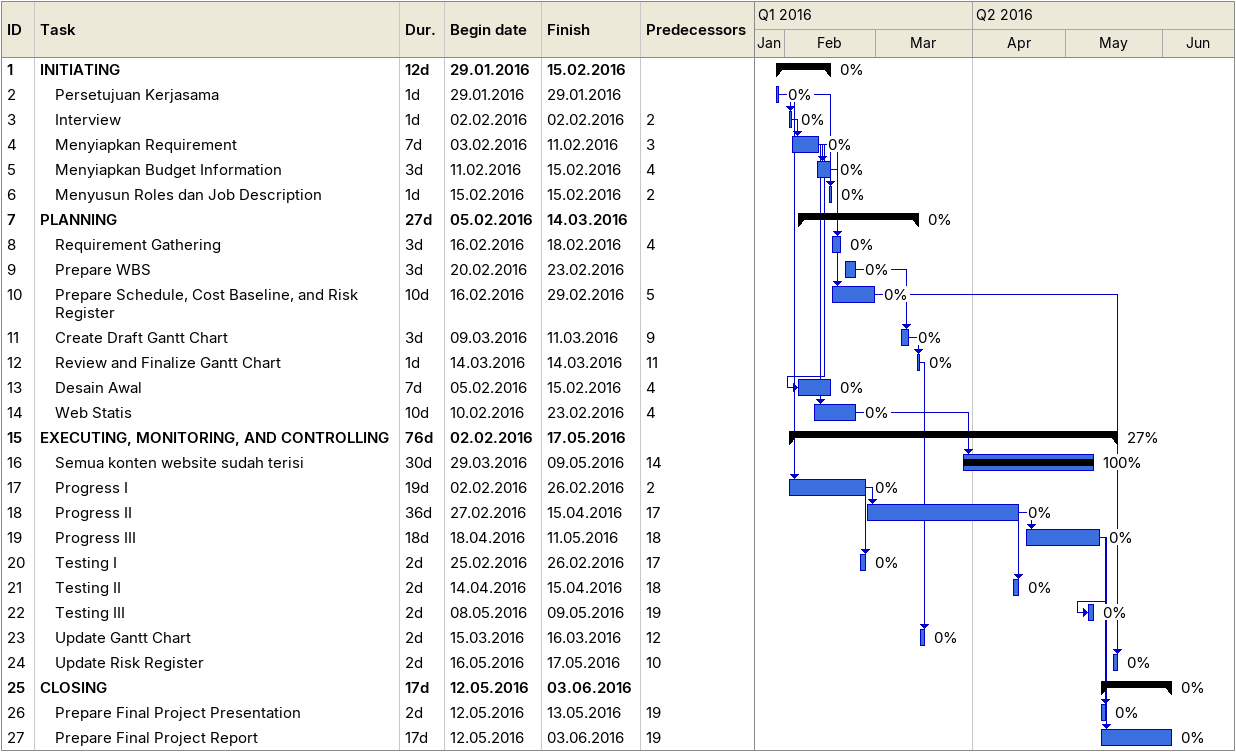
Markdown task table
| ID | Level | Task | Duration | Start | Finish | Predecessors | % complete |
|---|---|---|---|---|---|---|---|
| 1 | 1 | **INITIATING** | 12d | 2016-01-29 | 2016-02-15 |  | 0 |
| 2 | 2 | Persetujuan Kerjasama | 1d | 2016-01-29 | 2016-01-29 |  | 0 |
| 3 | 2 | Interview | 1d | 2016-02-02 | 2016-02-02 | 2 | 0 |
| 4 | 2 | Menyiapkan Requirement | 7d | 2016-02-03 | 2016-02-11 | 3 | 0 |
| 5 | 2 | Menyiapkan Budget Information | 3d | 2016-02-11 | 2016-02-15 | 4 | 0 |
| 6 | 2 | Menyusun Roles dan Job Description | 1d | 2016-02-15 | 2016-02-15 | 2 | 0 |
| 7 | 1 | **PLANNING** | 27d | 2016-02-05 | 2016-03-14 |  | 0 |
| 8 | 2 | Requirement Gathering | 3d | 2016-02-16 | 2016-02-18 | 4 | 0 |
| 9 | 2 | Prepare WBS | 3d | 2016-02-20 | 2016-02-23 |  | 0 |
| 10 | 2 | Prepare Schedule, Cost Baseline, and Risk Register | 10d | 2016-02-16 | 2016-02-29 | 5 | 0 |
| 11 | 2 | Create Draft Gantt Chart | 3d | 2016-03-09 | 2016-03-11 | 9 | 0 |
| 12 | 2 | Review and Finalize Gantt Chart | 1d | 2016-03-14 | 2016-03-14 | 11 | 0 |
| 13 | 2 | Desain Awal | 7d | 2016-02-05 | 2016-02-15 | 4 | 0 |
| 14 | 2 | Web Statis | 10d | 2016-02-10 | 2016-02-23 | 4 | 0 |
| 15 | 1 | **EXECUTING, MONITORING, AND CONTROLLING** | 76d | 2016-02-02 | 2016-05-17 |  | 27 |
| 16 | 2 | Semua konten website sudah terisi | 30d | 2016-03-29 | 2016-05-09 | 14 | 100 |
| 17 | 2 | Progress I | 19d | 2016-02-02 | 2016-02-26 | 2 | 0 |
| 18 | 2 | Progress II | 36d | 2016-02-27 | 2016-04-15 | 17 | 0 |
| 19 | 2 | Progress III | 18d | 2016-04-18 | 2016-05-11 | 18 | 0 |
| 20 | 2 | Testing I | 2d | 2016-02-25 | 2016-02-26 | 17 | 0 |
| 21 | 2 | Testing II | 2d | 2016-04-14 | 2016-04-15 | 18 | 0 |
| 22 | 2 | Testing III | 2d | 2016-05-08 | 2016-05-09 | 19 | 0 |
| 23 | 2 | Update Gantt Chart | 2d | 2016-03-15 | 2016-03-16 | 12 | 0 |
| 24 | 2 | Update Risk Register | 2d | 2016-05-16 | 2016-05-17 | 10 | 0 |
| 25 | 1 | **CLOSING** | 17d | 2016-05-12 | 2016-06-03 |  | 0 |
| 26 | 2 | Prepare Final Project Presentation | 2d | 2016-05-12 | 2016-05-13 | 19 | 0 |
| 27 | 2 | Prepare Final Project Report | 17d | 2016-05-12 | 2016-06-03 | 19 | 0 |
